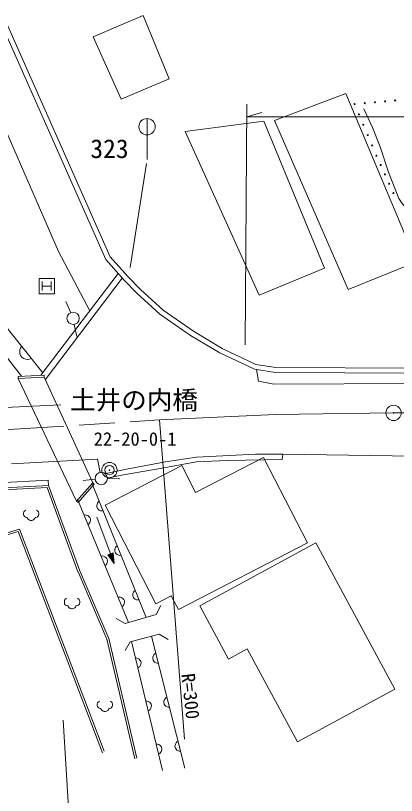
# Model space of a CAD drawing. Units: millimetres, scale not verified. Extents: x 40000 to 680000, y 20000 to 380000.
# Drawn here: x 135274 to 172520, y 262860 to 339058 of the extents above; entities that cross this region are included whole.
import ezdxf
from ezdxf.enums import TextEntityAlignment as Align

# ---------------------------------------------------------------- set-up
doc = ezdxf.new("R2010")
doc.units = ezdxf.units.MM
doc.header["$LTSCALE"] = 1000
doc.linetypes.add('CHAIN', pattern=[18.5, 12, -1.5, 3.5, -1.5])
for name, color, linetype, lineweight in [('M-BGD', 7, 'Continuous', 13), ('M-BGD-EXST', 7, 'Continuous', 13), ('M-BMK', 2, 'CHAIN', 13), ('M-BMK-SRVR', 3, 'Continuous', 13), ('M-STR-HTXT', 7, 'Continuous', 13), ('M-STR-STR1', 1, 'Continuous', 13), ('M-STR-STRC', 7, 'Continuous', 13)]:
    doc.layers.add(name, color=color, linetype=linetype, lineweight=lineweight)
doc.styles.add('ＭＳ ゴシック', font='')
doc.styles.get('ＭＳ ゴシック').set_extended_font_data('MS Gothic')

msp = doc.modelspace()

# ---------------------------------------------------------------- linework, layer by layer
at = {"layer": 'M-BGD'}
for p, q in [((133780, 338506), (144105, 315218)), ((134238, 338709), (144531, 315492)), ((142850, 336993), (147760, 339058)), ((147760, 339058), (150284, 332863)), ((130347, 336919), (139458, 316019)), ((142850, 336993), (145603, 330890)), ((150284, 332863), (145603, 330890)), ((160586, 328795), (167559, 331446)), ((167559, 331446), (174459, 314989)), ((135854, 303818), (115188, 330232)), ((151871, 327728), (159543, 328732)), ((159543, 328732), (165494, 314392)), ((160586, 328795), (167805, 312293)), ((151871, 327728), (159113, 311739)), ((121282, 325069), (137926, 304138)), ((139458, 316019), (142525, 310195)), ((144531, 315492), (146248, 313554)), ((144105, 315218), (145883, 313211)), ((174459, 314989), (167805, 312293)), ((165494, 314392), (159113, 311739)), ((137752, 303909), (145309, 313860)), ((138178, 303478), (145714, 313402)), ((145883, 313211), (147145, 311949)), ((146248, 313554), (147492, 312310)), ((147145, 311949), (149382, 309884)), ((147492, 312310), (149696, 310275)), ((140665, 310028), (140193, 311131)), ((149696, 310275), (152663, 308218)), ((149382, 309884), (152393, 307797)), ((141019, 308888), (141255, 307711)), ((152663, 308218), (155473, 306541)), ((152393, 307797), (155238, 306100)), ((135702, 306405), (135678, 306194)), ((135763, 306569), (135702, 306405)), ((135867, 306728), (135763, 306569)), ((155473, 306541), (158782, 304976)), ((135678, 306194), (135700, 306021)), ((135700, 306021), (135766, 305843)), ((135766, 305843), (135915, 305655)), ((135915, 305655), (136074, 305551)), ((155238, 306100), (158633, 304494)), ((136074, 305551), (136238, 305490)), ((136238, 305490), (136448, 305466)), ((136448, 305466), (136622, 305489)), ((136622, 305489), (136800, 305554)), ((158782, 304976), (160738, 304672)), ((158633, 304494), (160698, 304172)), ((160698, 304172), (177302, 304106)), ((160738, 304672), (177304, 304606)), ((139691, 301024), (112424, 299766)), ((134874, 295259), (143292, 295701)), ((143544, 294417), (143292, 295701)), ((149925, 295461), (152953, 295920)), ((159521, 295883), (152883, 292447)), ((152953, 295920), (158735, 296195)), ((161351, 295691), (155982, 295599)), ((158735, 296195), (161397, 296195)), ((163833, 287552), (159521, 295883)), ((161397, 296195), (161351, 295691)), ((161397, 296195), (181120, 295913)), ((151520, 295080), (144032, 291205)), ((146299, 294773), (149925, 295461)), ((152953, 295461), (149420, 294819)), ((152883, 292447), (151520, 295080)), ((155982, 295599), (152953, 295461)), ((144097, 294314), (146299, 294773)), ((145841, 294176), (144372, 293901)), ((149420, 294819), (145841, 294176)), ((138471, 293655), (129794, 293189)), ((138471, 293655), (138497, 293156)), ((143062, 293766), (141869, 293640)), ((144259, 293818), (145458, 293796)), ((138497, 293156), (129818, 292690)), ((138360, 292949), (129828, 292490)), ((141376, 284720), (138360, 292949)), ((141564, 284789), (138497, 293156)), ((142769, 293307), (148039, 280259)), ((141335, 291801), (146328, 279767)), ((143239, 291291), (143220, 291175)), ((143220, 291175), (143228, 291049)), ((143294, 291421), (143239, 291291)), ((143364, 291514), (143294, 291421)), ((143460, 291596), (143364, 291514)), ((144032, 291205), (149006, 281595)), ((136081, 290562), (136051, 290442)), ((136051, 290442), (136051, 290322)), ((136051, 290322), (136081, 290202)), ((136171, 290682), (136081, 290562)), ((136291, 290742), (136171, 290682)), ((137431, 290682), (137311, 290742)), ((137521, 290562), (137431, 290682)), ((137551, 290442), (137521, 290562)), ((137521, 290202), (137551, 290322)), ((137551, 290322), (137551, 290442)), ((143228, 291049), (143288, 290901)), ((143288, 290901), (143370, 290805)), ((143370, 290805), (143463, 290734)), ((143463, 290734), (143593, 290679)), ((143593, 290679), (143709, 290661)), ((143709, 290661), (143835, 290669)), ((136081, 290202), (136141, 290112)), ((136141, 290112), (136231, 290052)), ((136231, 290052), (136351, 290022)), ((136351, 290022), (136411, 290022)), ((136411, 290022), (136441, 289932)), ((136441, 289932), (136501, 289842)), ((136501, 289842), (136621, 289752)), ((136621, 289752), (136741, 289722)), ((136741, 289722), (136861, 289722)), ((136861, 289722), (136951, 289752)), ((136951, 289752), (137071, 289812)), ((137071, 289812), (137131, 289872)), ((137131, 289872), (137161, 289932)), ((137161, 289932), (137191, 290022)), ((137191, 290022), (137251, 290022)), ((137251, 290022), (137371, 290052)), ((137371, 290052), (137461, 290112)), ((137461, 290112), (137521, 290202)), ((142102, 290266), (141976, 290257)), ((142217, 290249), (142102, 290266)), ((142348, 290195), (142217, 290249)), ((142442, 290126), (142348, 290195)), ((142525, 290030), (142442, 290126)), ((142524, 289510), (142578, 289641)), ((142586, 289883), (142525, 290030)), ((142578, 289641), (142595, 289756)), ((142595, 289756), (142586, 289883)), ((144903, 285518), (143217, 290045)), ((135649, 288891), (131215, 287581)), ((143941, 267170), (135649, 288891)), ((142359, 289334), (142455, 289417)), ((142455, 289417), (142524, 289510)), ((135528, 288646), (131023, 287316)), ((143789, 267009), (135528, 288646)), ((151199, 281013), (163833, 287552)), ((164624, 287528), (153281, 281384)), ((172361, 273244), (164624, 287528)), ((144292, 286358), (144817, 286553)), ((144817, 286553), (144903, 285518)), ((144995, 286941), (144977, 286826)), ((144977, 286826), (144985, 286700)), ((144985, 286700), (145045, 286552)), ((145050, 287072), (144995, 286941)), ((145045, 286552), (145127, 286455)), ((145121, 287165), (145050, 287072)), ((145217, 287247), (145121, 287165)), ((143766, 286255), (143640, 286246)), ((143882, 286238), (143766, 286255)), ((144012, 286184), (143882, 286238)), ((144106, 286114), (144012, 286184)), ((144189, 286019), (144106, 286114)), ((144250, 285871), (144189, 286019)), ((144242, 285630), (144259, 285745)), ((144259, 285745), (144250, 285871)), ((144903, 285518), (144292, 286358)), ((144381, 286348), (144756, 286488)), ((144806, 285781), (144381, 286348)), ((144470, 286339), (144695, 286422)), ((144750, 285931), (144470, 286339)), ((144559, 286329), (144634, 286357)), ((144666, 286156), (144559, 286329)), ((144634, 286357), (144666, 286156)), ((144695, 286422), (144750, 285931)), ((144756, 286488), (144806, 285781)), ((145127, 286455), (145220, 286385)), ((145220, 286385), (145350, 286330)), ((145350, 286330), (145465, 286312)), ((145465, 286312), (145592, 286320)), ((144023, 285322), (144119, 285405)), ((144119, 285405), (144188, 285499)), ((144188, 285499), (144242, 285630)), ((141380, 284710), (144200, 278138)), ((141564, 284789), (144391, 278200)), ((146807, 282722), (146752, 282592)), ((146877, 282815), (146807, 282722)), ((146974, 282898), (146877, 282815)), ((140073, 281936), (140043, 281816)), ((140163, 282056), (140073, 281936)), ((140283, 282116), (140163, 282056)), ((141423, 282056), (141303, 282116)), ((141513, 281936), (141423, 282056)), ((141543, 281816), (141513, 281936)), ((145431, 282243), (145304, 282234)), ((145546, 282226), (145431, 282243)), ((145677, 282172), (145546, 282226)), ((145770, 282103), (145677, 282172)), ((145853, 282007), (145770, 282103)), ((145915, 281860), (145853, 282007)), ((146752, 282592), (146734, 282477)), ((146734, 282477), (146742, 282351)), ((146742, 282351), (146802, 282202)), ((146802, 282202), (146884, 282106)), ((146884, 282106), (146977, 282036)), ((146977, 282036), (147107, 281981)), ((147107, 281981), (147222, 281962)), ((147222, 281962), (147348, 281970)), ((149006, 281595), (150498, 282367)), ((150498, 282367), (151199, 281013)), ((140043, 281816), (140043, 281696)), ((140043, 281696), (140073, 281576)), ((140073, 281576), (140133, 281486)), ((140133, 281486), (140223, 281426)), ((140223, 281426), (140343, 281396)), ((140343, 281396), (140403, 281396)), ((140403, 281396), (140433, 281306)), ((140433, 281306), (140493, 281216)), ((140493, 281216), (140613, 281126)), ((140943, 281126), (141063, 281186)), ((141063, 281186), (141123, 281246)), ((141123, 281246), (141153, 281306)), ((141153, 281306), (141183, 281396)), ((141183, 281396), (141243, 281396)), ((141243, 281396), (141363, 281426)), ((141363, 281426), (141453, 281486)), ((141453, 281486), (141513, 281576)), ((141513, 281576), (141543, 281696)), ((141543, 281696), (141543, 281816)), ((145688, 281311), (145783, 281394)), ((145783, 281394), (145853, 281487)), ((145853, 281487), (145907, 281618)), ((145907, 281618), (145924, 281733)), ((145924, 281733), (145915, 281860)), ((149011, 280539), (149495, 281414)), ((153281, 281384), (156099, 276181)), ((140613, 281126), (140733, 281096)), ((140733, 281096), (140853, 281096)), ((140853, 281096), (140943, 281126)), ((145982, 279667), (149011, 280539)), ((145107, 280151), (145982, 279667)), ((144200, 278138), (146944, 266439)), ((144391, 278200), (147138, 266484)), ((149332, 278612), (146487, 277877)), ((148566, 278414), (151836, 265515)), ((150193, 278104), (149332, 278612)), ((146487, 277877), (145979, 277016)), ((146613, 277910), (149656, 265285)), ((148882, 276681), (148799, 276598)), ((148988, 276749), (148882, 276681)), ((156099, 276181), (157931, 277174)), ((157931, 277174), (162850, 268092)), ((147129, 276281), (147003, 276292)), ((147240, 276246), (147129, 276281)), ((147361, 276172), (147240, 276246)), ((147442, 276089), (147361, 276172)), ((147509, 275982), (147442, 276089)), ((147547, 275827), (147509, 275982)), ((148694, 276365), (148684, 276239)), ((148684, 276239), (148724, 276083)), ((148727, 276476), (148694, 276365)), ((148724, 276083), (148792, 275977)), ((148799, 276598), (148727, 276476)), ((148792, 275977), (148875, 275895)), ((148875, 275895), (148996, 275822)), ((147237, 275320), (147344, 275387)), ((147344, 275387), (147428, 275469)), ((147428, 275469), (147501, 275589)), ((147501, 275589), (147536, 275700)), ((147536, 275700), (147547, 275827)), ((148996, 275822), (149108, 275789)), ((149108, 275789), (149234, 275780)), ((162850, 268092), (172361, 273244)), ((143501, 272074), (143381, 272014)), ((144641, 272014), (144521, 272074)), ((148143, 272073), (148017, 272084)), ((148255, 272038), (148143, 272073)), ((148375, 271964), (148255, 272038)), ((149783, 272065), (149774, 271939)), ((149817, 272177), (149783, 272065)), ((149889, 272298), (149817, 272177)), ((149972, 272381), (149889, 272298)), ((150078, 272449), (149972, 272381)), ((143291, 271894), (143261, 271774)), ((143261, 271774), (143261, 271654)), ((143261, 271654), (143291, 271534)), ((143381, 272014), (143291, 271894)), ((143291, 271534), (143351, 271444)), ((143351, 271444), (143441, 271384)), ((143441, 271384), (143561, 271354)), ((143561, 271354), (143621, 271354)), ((143621, 271354), (143651, 271264)), ((144371, 271264), (144401, 271354)), ((144401, 271354), (144461, 271354)), ((144461, 271354), (144581, 271384)), ((144581, 271384), (144671, 271444)), ((144731, 271894), (144641, 272014)), ((144671, 271444), (144731, 271534)), ((144761, 271774), (144731, 271894)), ((144731, 271534), (144761, 271654)), ((144761, 271654), (144761, 271774)), ((148457, 271881), (148375, 271964)), ((148442, 271260), (148516, 271381)), ((148524, 271774), (148457, 271881)), ((148516, 271381), (148551, 271492)), ((148561, 271618), (148524, 271774)), ((148551, 271492), (148561, 271618)), ((149774, 271939), (149813, 271784)), ((149813, 271784), (149882, 271677)), ((149882, 271677), (149964, 271595)), ((149964, 271595), (150086, 271523)), ((150086, 271523), (150198, 271489)), ((150198, 271489), (150324, 271480)), ((143651, 271264), (143711, 271174)), ((143711, 271174), (143831, 271084)), ((143831, 271084), (143951, 271054)), ((143951, 271054), (144071, 271054)), ((144071, 271054), (144161, 271084)), ((144161, 271084), (144281, 271144)), ((144281, 271144), (144341, 271204)), ((144341, 271204), (144371, 271264)), ((148252, 271112), (148359, 271179)), ((148359, 271179), (148442, 271260)), ((149158, 267865), (149032, 267876)), ((149269, 267830), (149158, 267865)), ((149390, 267756), (149269, 267830)), ((149471, 267673), (149390, 267756)), ((149538, 267566), (149471, 267673)), ((149576, 267410), (149538, 267566)), ((150873, 267765), (150864, 267639)), ((150864, 267639), (150903, 267484)), ((150907, 267877), (150873, 267765)), ((150903, 267484), (150972, 267378)), ((150979, 267998), (150907, 267877)), ((151061, 268081), (150979, 267998)), ((151168, 268149), (151061, 268081)), ((149266, 266903), (149373, 266970)), ((149373, 266970), (149456, 267052)), ((149456, 267052), (149530, 267173)), ((149530, 267173), (149565, 267284)), ((149565, 267284), (149576, 267410)), ((150972, 267378), (151054, 267295)), ((151054, 267295), (151176, 267223)), ((151176, 267223), (151287, 267189)), ((151287, 267189), (151414, 267180))]:
    msp.add_line(p, q, dxfattribs=at)
msp.add_lwpolyline([(169342, 329948), (170179, 328132), (170935, 326229), (171762, 323760), (172762, 321194), (173083, 320681), (173483, 320237), (173856, 319962), (174405, 319710), (174894, 319600), (175696, 319561), (175996, 319566)], dxfattribs=at)
for centre, radius in [((171407, 330680), 50), ((172399, 330770), 50), ((168433, 330411), 50), ((169424, 330501), 50), ((170416, 330590), 50), ((168859, 329403), 50), ((169284, 328394), 50), ((169710, 327386), 50), ((170136, 326378), 50), ((170561, 325370), 50), ((170978, 324457), 50), ((171394, 323545), 50), ((171810, 322633), 50), ((172226, 321721), 50), ((140902, 309477), 600), ((143659, 293828), 600)]:
    msp.add_circle(centre, radius, dxfattribs=at)
at = {"layer": 'M-BGD-EXST'}
for p, q in [((137570, 311881), (137570, 313381)), ((137570, 313381), (139070, 313381)), ((139070, 313381), (139070, 311881)), ((137870, 313081), (137870, 312181)), ((137870, 312631), (138770, 312631)), ((138770, 313081), (138770, 312181)), ((139070, 311881), (137570, 311881))]:
    msp.add_line(p, q, dxfattribs=at)
at = {"layer": 'M-BMK'}
for p, q in [((160699, 300088), (172238, 300237)), ((172238, 300237), (178207, 300220)), ((72615, 294683), (149345, 299543)), ((149345, 299543), (157116, 299912)), ((157116, 299912), (160699, 300088))]:
    msp.add_line(p, q, dxfattribs=at)
at = {"layer": 'M-BMK-SRVR'}
for centre, radius in [((172238, 300237), 750), ((172238, 300237), 30), ((144456, 294648), 750), ((144456, 294648), 450), ((144456, 294648), 30)]:
    msp.add_circle(centre, radius, dxfattribs=at)
at = {"layer": 'M-STR-HTXT'}
for p, q in [((157732, 306882), (157882, 330406)), ((157874, 329172), (159374, 329592)), ((157874, 329172), (197084, 329172)), ((149345, 299543), (151799, 268357)), ((139943, 270220), (140608, 258759))]:
    msp.add_line(p, q, dxfattribs=at)
at = {"layer": 'M-STR-STR1'}
for p, q in [((138055, 303924), (135534, 303803)), ((138055, 303924), (135534, 303803)), ((135534, 303803), (135543, 303603)), ((135534, 303803), (135543, 303603)), ((138064, 303724), (135543, 303603)), ((138064, 303724), (135543, 303603)), ((135543, 303603), (141235, 291617)), ((135543, 303603), (141235, 291617)), ((138055, 303924), (138064, 303724)), ((138055, 303924), (138064, 303724)), ((138064, 303724), (142823, 293399)), ((138064, 303724), (142823, 293399)), ((142823, 293399), (141235, 291617)), ((142823, 293399), (141235, 291617)), ((142972, 293266), (142823, 293399)), ((142972, 293266), (142823, 293399)), ((142972, 293266), (141384, 291484)), ((142972, 293266), (141384, 291484)), ((141235, 291617), (141384, 291484)), ((141235, 291617), (141384, 291484))]:
    msp.add_line(p, q, dxfattribs=at)
at = {"layer": 'M-STR-STRC'}
for p, q in [((148129, 329000), (148129, 325000)), ((148094, 324597), (146488, 314455)), ((158829, 304463), (159024, 303330)), ((159024, 303330), (160530, 303043)), ((160530, 303043), (185122, 303186))]:
    msp.add_line(p, q, dxfattribs=at)
msp.add_circle((148129, 328200), 800, dxfattribs=at)

# ---------------------------------------------------------------- texts
at = {"layer": 'M-BMK-SRVR', "style": 'ＭＳ ゴシック'}
msp.add_text('22-20-0-1', height=1320, dxfattribs=at).set_placement((142920, 296633), align=Align.BOTTOM_LEFT)
at = {"layer": 'M-STR-HTXT', "style": 'ＭＳ ゴシック'}
msp.add_text('R=300', height=1320, rotation=276.3, dxfattribs=at).set_placement((151089, 274667), align=Align.BOTTOM_LEFT)
at = {"layer": 'M-STR-STR1', "style": 'ＭＳ ゴシック'}
msp.add_text('土井の内橋', height=1833, dxfattribs=at).set_placement((140605, 300025), align=Align.BOTTOM_LEFT)
at = {"layer": 'M-STR-STRC', "style": 'ＭＳ ゴシック'}
msp.add_text('323', height=1833, dxfattribs=at).set_placement((142588, 324589), align=Align.BOTTOM_LEFT)

doc.saveas('drawing.dxf')
